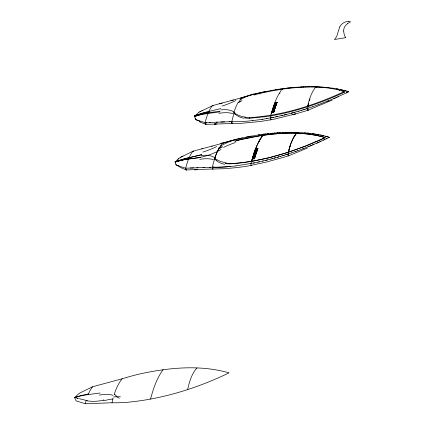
<?xml version="1.0" encoding="UTF-8"?>
<svg xmlns="http://www.w3.org/2000/svg" width="425" height="425" viewBox="0 0 425 425"><rect width="100%" height="100%" fill="white"/><g stroke="black" fill="none" stroke-linecap="round" stroke-linejoin="round"><path stroke-width="0.64" d="M188.541 159.093L187.685 161.373A70.646 26.339 81.5 0 0 185.746 168.204L185.714 168.943A0.861 0.324 80.9 0 0 186.023 169.841L186.07 169.899A1.142 0.43 80.9 0 0 186.272 169.963L186.447 169.713M208.075 113.257L207.113 115.802A70.646 26.339 81.5 0 0 205.174 122.634L205.142 123.372A0.861 0.324 80.9 0 0 205.45 124.27L205.498 124.328A1.142 0.43 80.9 0 0 205.7 124.392L205.923 123.988M185.752 168.311L185.73 168.9A0.877 0.335 80.9 0 0 185.879 169.602A0.765 0.292 80.9 0 0 185.996 169.809L186.086 169.899M205.179 122.74L205.158 123.33A0.877 0.335 80.9 0 0 205.307 124.031A0.765 0.292 80.9 0 0 205.424 124.238L205.514 124.328M270.433 119.855L270.295 119.085A2.125 0.802 80.9 0 1 270.316 118.586L270.374 118.267M308.768 103.19A75.783 28.528 81.2 0 0 307.551 108.423L307.456 109.241A0.728 0.276 80.9 0 0 307.503 109.602L307.567 109.825A0.887 0.335 80.9 0 0 307.806 110.208L307.918 110.261A1.403 0.531 80.9 0 0 308.12 110.192C306.043 110.898 296.374 113.751 292.538 114.729L295.455 113.932L273.647 119.292L260.541 121.497L241.352 123.298L232.172 123.473L231.737 122.613A2.067 0.781 80.9 0 1 231.752 122.182L231.827 121.651A94.578 35.785 80.9 0 1 234.133 113.029L234.212 112.784M275.777 116.907L262.023 119.404L249.703 120.934A120.891 57.683 -21.9 0 1 231.795 121.667L231.896 123.245A0.951 0.361 80.9 0 0 232.114 123.5L232.289 123.516A1.679 0.632 80.9 0 0 232.523 123.245L232.592 123.064M250.968 163.737L250.888 164.151A2.125 0.802 80.9 0 0 250.856 164.661L251.058 165.463L251.573 165.288M77.472 401.296L85.329 403.75L111.988 402.762L113.103 398.156M85.329 403.75L86.179 400.398L87.385 400.701M271.15 115.223L270.985 115.839L265.949 116.615L249.688 118.277A32.406 18.615 -26.5 0 1 244.959 118.017M232.587 123.053L232.518 123.266A1.062 0.404 80.9 0 1 232.427 123.404L232.172 123.473M252.45 158.945C253.773 158.015 255.457 159.242 252.705 158.764L252.53 159.04M254.538 158.488L254.559 158.408M271.665 113.034L271.628 112.774M273.875 112.482L272.563 112.662M271.66 112.673L273.647 112.556M252.694 158.807L252.663 158.525L254.57 158.764L252.726 158.684M271.729 112.806L271.835 112.397L273.711 112.715M273.881 112.078L273.743 112.62L271.798 112.572M271.66 113.39L271.835 112.79M205.902 124.068L205.796 124.297A0.999 0.377 80.9 0 1 205.689 124.371L205.727 124.382M114.198 394.437L114.67 393.013A94.52 35.758 80.9 0 1 122.219 378.765A120.907 57.694 -21.9 0 1 142.051 373.463C169.883 367.604 199.399 364.862 227.2 372.353A132.255 63.107 -21.9 0 1 228.937 372.89A132.223 63.091 -21.9 0 1 226.456 374.106C196.047 388.466 163.381 398.581 129.859 402.05A120.907 57.694 -21.9 0 1 111.977 402.778M255.871 154.344L253.752 154.642L255.813 154.243M275.044 108.221L272.94 108.465M275.113 108.354L275.103 108.035M234.127 113.05C233.553 113.379 234 111.802 234.255 111.265A94.462 35.737 80.9 0 1 237.692 103.206L238.298 102.106L238.553 102.733M273.031 108.54L275.166 108.194M272.967 108.386L273.062 108.694A0.903 0.499 -24.7 0 0 273.429 108.657M272.919 109.262L273.302 108.12M215.082 157.468L214.609 158.892L215.018 157.308A94.462 35.737 80.9 0 1 218.455 149.249L219.061 148.15L218.519 149.409A94.462 35.737 80.9 0 0 215.082 157.468A94.584 35.785 80.9 0 0 212.404 167.216L212.468 168.815A0.951 0.361 80.9 0 0 212.686 169.07L212.861 169.086A1.679 0.632 80.9 0 0 213.058 168.895A1.062 0.404 80.9 0 1 212.999 168.975L186.219 169.947M234.972 141.111A32.406 11.794 -18.9 0 1 240.502 139.501C267.569 133.493 296.358 129.699 323.553 137.062C325.385 137.567 325.295 137.854 323.51 137.19C318.5 135.702 313.337 134.789 308.157 134.151C293.016 132.313 277.674 133.333 262.618 135.453L258.644 142.168A140.027 52.976 80.9 0 0 254.453 152.012L251.558 161.41L240.72 162.929L230.26 163.848A32.406 18.615 -26.5 0 1 225.532 163.588M206.215 123.048L206.343 122.703M257.189 150.535L255.127 150.652L256.121 150.726A0.866 0.452 -23.4 0 0 257.109 150.609M274.948 104.667L274.199 105.145L274.736 104.906M206.231 123.053L206.322 122.772M213.573 167.344L213.786 166.77M276.362 104.662L276.441 104.194L274.3 104.534L275.288 104.608M255.563 150.073L255.468 150.073M255.335 150.099L256.551 149.797L255.494 149.94M256.525 149.812C255.887 149.887 258.883 149.488 256.599 149.621M274.752 103.918L274.619 103.95M275.581 103.732L275.772 103.503C278.131 102.861 274.933 104.375 275.729 103.62M255.383 149.967C256.333 148.41 258.113 150.402 257.481 149.483M255.436 150.153L255.468 149.738M256.562 149.717L256.642 149.839M274.545 103.875L275.724 103.684L274.582 103.774M274.534 103.902L276.776 103.28L276.622 103.769M274.672 103.801L276.84 103.434L276.585 103.546M276.702 103.477L276.595 103.849L276.813 103.509M255.505 149.972L257.667 149.552M256.918 148.787L256.785 149.186L256.897 148.893M256.721 149.032L256.944 148.718L256.822 149.095M257.789 148.994C258.926 147.209 252.678 150.158 257.954 148.49M275.028 102.946L274.991 102.717C278.402 101.277 276.744 103.45 276.978 102.521M276.027 102.839L276.059 102.749M276.93 102.637L277.127 102.372M258.007 148.67L257.8 148.883M77.148 401.195L76.824 401.088A22.243 10.614 -21.9 0 0 76.484 400.993L75.613 400.153A12.022 5.738 -21.9 0 0 75.464 399.67L74.715 397.534L80.676 395.893L88.15 394.581L89.702 391.218A70.646 26.339 81.5 0 1 92.57 386.771L122.219 378.765M208.006 113.427L200.308 114.824L194.554 116.418L195.394 118.793A8.585 4.096 -21.9 0 1 195.458 119.043L196.329 119.882A22.286 10.636 -21.9 0 1 196.663 119.983L198.406 120.525M188.806 158.456L188.95 158.127M194.932 169.596L195.107 169.235M194.921 169.83L195.771 169.532M214.365 124.243L215.204 123.946M188.966 158.084L189.109 157.76M189.152 157.67L190.113 155.672A70.646 26.339 81.5 0 1 192.987 151.22L193.301 151.141A0.887 0.335 80.9 0 1 193.587 151.512M208.813 111.584L209.541 110.102A70.646 26.339 81.5 0 1 212.41 105.65L212.728 105.57A0.887 0.335 80.9 0 1 212.941 105.788M339.692 26.908L337.748 33.139A19.438 15.417 23.1 0 1 334.427 39.509L345.764 37.687M186.4 169.825L186.368 169.867A0.999 0.377 80.9 0 1 186.262 169.942M279.756 93.5L280.001 93.075M288.092 154.009A6.062 2.295 80.9 0 0 288.044 154.333A2.327 0.882 80.9 0 0 288.017 154.891L288.49 155.832A1.403 0.531 80.9 0 0 288.692 155.762L288.888 155.311L288.618 155.794L285.494 156.761L266.746 161.973L247.791 166.069L237.803 167.498L225.075 168.693L212.75 169.044L212.309 168.183A2.067 0.781 80.9 0 1 212.325 167.753L212.404 167.222L209.631 167.312M283.023 88.527L283.204 88.363A2.215 0.839 80.9 0 1 283.417 88.299L283.528 88.336M263.596 134.098L263.734 133.965A2.215 0.839 80.9 0 1 263.989 133.875L264.201 133.992M196.116 114.92L197.37 113.719A12.022 5.738 -21.9 0 0 197.986 113.114L198.847 112.322M238.919 102.101A94.578 35.785 80.9 0 1 242.064 97.644L242.723 97.66M220.777 143.724C221.085 142.513 224.065 143.443 223.056 142.997A2.21 0.834 80.9 0 0 222.827 143.055L222.753 143.108A10.657 4.032 80.9 0 0 222.642 143.209A94.584 35.785 80.9 0 0 218.524 149.398M196.116 114.915L195.596 115.419M175.854 161.288L175.127 161.989L175.291 162.467M77.191 398.103L74.715 397.534L77.531 394.83A12.022 5.738 -21.9 0 0 78.147 394.225L79.911 392.966A22.243 10.614 -21.9 0 0 80.383 392.737L92.57 386.771M195.181 115.818L194.554 116.418L194.299 115.786L203.851 112.614L220.894 108.593M175.753 161.388L177.73 159.487M315.361 87.667L316.019 87.677A75.783 28.528 81.2 0 1 316.768 86.833L317.332 86.891M298.084 132.435L297.314 132.398L297.654 132.228A0.744 0.282 80.9 0 1 297.803 132.345L297.973 132.706M312.731 86.743L316.901 86.711A2.199 0.834 80.9 0 1 317.055 86.673L317.098 86.679A0.744 0.282 80.9 0 1 317.231 86.774L317.278 86.849M297.298 132.398L297.473 132.281A2.199 0.834 80.9 0 1 297.627 132.244L297.851 132.419A0.866 0.329 80.9 0 1 297.973 132.722M214.349 124.02L214.673 123.887M202.89 148.559L192.982 151.226L180.806 157.186A22.243 10.614 -21.9 0 1 180.322 157.42L178.553 158.679A12.022 5.738 -21.9 0 1 177.942 159.29A12.059 5.753 -21.9 0 0 178.564 158.679M270.911 119.797L270.475 119.898M347.581 23.619L348.473 23.024A16.814 13.334 23.1 0 1 350.12 22.153A0.574 0.457 23.1 0 0 349.764 21.298L348.569 21.277M194.942 169.591L195.505 169.373M200.701 111.387L212.728 105.575A0.861 0.324 80.9 0 1 212.941 105.836M193.019 151.204L193.301 151.146A0.861 0.324 80.9 0 1 193.55 151.491M198.99 112.232L199.75 111.849A22.243 10.614 -21.9 0 0 200.223 111.621L200.536 111.467M275.118 104.858L275.177 104.566M181.273 156.958L181.895 156.65M255.669 154.53L255.632 154.546A2.63 1.461 -24.7 0 1 254.867 154.732L254.495 154.801A3.602 1.997 -24.7 0 1 254.293 154.822L254.293 154.822A0.903 0.505 -24.3 0 1 253.863 154.822L253.799 154.493M336.446 88.782L347.039 91.237A132.143 63.054 -21.9 0 1 348.782 91.779L333.62 98.712M312.332 133.631L320.259 134.975L327.617 136.808A132.143 63.054 -21.9 0 1 329.354 137.349L316.758 143.188L303.843 148.452M202.412 110.548L201.785 110.856M182.357 156.427L182.984 156.118M346.295 92.99L347.124 92.586M326.039 138.959L326.868 138.561M323.526 140.138L324.365 139.751M332.185 100.072L308.093 110.218M320.158 141.684L321.002 141.302M337.891 96.868L338.736 96.491M318.463 142.439L319.308 142.062M307.578 148.001L288.665 155.789M336.186 97.612L337.041 97.24M316.742 141.318C289.313 153.186 260.142 161.835 230.196 163.689A32.406 18.615 -26.5 0 1 225.468 163.428M316.8 141.472L325.226 137.753M316.763 143.183L317.613 142.811M334.48 98.345L335.336 97.978M255.707 154.7L255.722 154.695A2.63 1.461 -24.7 0 1 254.931 154.891L254.756 154.859M273.424 108.704L273.445 108.699A3.602 1.992 -24.7 0 0 273.636 108.683L274.035 108.619A2.63 1.456 -24.7 0 0 274.805 108.433L274.879 108.577A2.63 1.456 -24.7 0 1 274.098 108.768L273.753 108.832A3.602 1.992 -24.7 0 1 273.525 108.858L273.487 108.858A0.903 0.499 -24.3 0 1 273.094 108.858M344.399 91.55C324.185 85.282 302.504 86.429 281.791 89.25L278.051 95.508A140.022 52.976 80.9 0 0 273.434 106.367L270.73 115.207L270.985 115.839C287.81 113.077 304.236 108.279 320.222 102.393C327.781 99.599 335.187 96.417 342.534 93.107C345.419 92.257 344.484 91.019 342.13 92.538C312.896 105.83 281.637 115.642 249.433 117.645A32.406 18.615 -26.5 0 1 244.704 117.385M325.162 137.594L306.032 145.956L286.944 152.724L269.137 157.792L251.558 161.41L254.192 152.41A140.022 52.976 80.9 0 1 258.814 141.552L262.554 135.293L240.561 139.671A32.406 11.773 -18.9 0 0 235.041 141.286M333.625 98.712L318.043 104.826M312.487 144.999L313.342 144.643M311.626 145.355L309.905 146.062M327.606 101.187L328.472 100.842M308.178 146.758L309.044 146.413M255.951 150.902L255.027 151.263L255.653 150.896A1.153 0.6 -23.5 0 0 255.882 150.822M302.972 148.782L303.848 148.447M302.983 148.777L297.744 150.71M318.054 104.821L312.8 106.675M297.755 150.705L295.997 151.332M295.12 151.64L296.007 151.327M74.715 397.534L81.09 395.516L88.427 393.917M295.131 151.635L291.619 152.841M312.811 106.67L308.412 108.141M198.688 114.867L194.554 116.418L202.55 113.99M291.63 152.835L286.535 154.503M274.927 104.927L274.199 105.145M306.738 108.688L308.428 108.136M199.553 114.585L200.43 114.309M305.963 108.933L306.77 108.672M305.995 108.922L304.412 109.427M285.759 154.753L286.567 154.493M254.054 154.073L255.855 153.51L254.086 153.622M275.395 107.164L273.222 107.955L275.458 107.323L274.619 107.212M273.679 107.7C278.662 106.792 271.161 108.71 274.433 107.467M273.743 107.86L274.279 107.69M255.701 150.806L254.995 151.018L255.765 150.965M255.792 153.351L254.033 154.137L256.169 153.797L254.511 153.823L256.291 153.446L254.113 153.547L255.855 153.51M254.511 153.823L256.227 153.287M285.791 154.737L284.208 155.237M274.752 104.805L274.848 104.773A1.153 0.595 -23.5 0 0 275.055 104.699M303.636 109.666L304.443 109.411M255.701 151.061L255.717 151.056A1.153 0.6 -23.5 0 0 255.946 150.981M275.931 105.246L273.833 105.825L275.995 105.4M275.14 105.485L274.417 105.889L276.038 105.628L273.934 105.538L275.214 105.331M274.417 105.889L275.007 105.708M256.902 151.321L254.66 151.943L256.966 151.475L254.788 151.587L256.987 151.401M303.663 109.655L302.079 110.144M283.427 155.476L284.235 155.226M282.652 155.715L283.459 155.465M301.304 110.378L302.106 110.133M282.683 155.704L280.319 156.416M301.33 110.367L298.972 111.074M274.136 104.986L274.518 104.874M280.346 156.4L277.987 157.096M201.758 113.911L202.087 113.815M298.196 111.297L298.998 111.063M298.223 111.286L295.864 111.966M278.795 156.857L277.212 157.319M202.534 113.682L202.985 113.56M277.238 157.308L275.682 157.744M295.885 111.956L294.312 112.402M275.66 157.755L271.798 158.807M293.532 112.614L294.334 112.391M274.109 158.185L274.885 157.972M240.205 98.154L242.064 97.638A120.897 57.688 -21.9 0 1 261.896 92.347A120.907 57.694 -21.9 0 0 242.059 97.633L219.204 103.833M284.256 115L293.558 112.604M230.94 100.672L233.426 99.987M211.512 146.242L222.02 143.379M204.106 113.247L205.009 113.007M292.777 112.816L291.226 113.236M201.631 148.909L212.144 146.062M212.41 105.655L222.317 102.988M272.553 158.605L270.247 159.216M272.478 109.921L274.763 109.491L272.568 109.985M274.109 111.286L271.952 112.035L274.173 111.446L272.032 111.382M254.942 157.415L252.721 158.004L255.005 157.574L252.891 157.425L255.027 157.484M103.392 400.015L103.875 399.888M270.231 159.221L267.92 159.811M272.489 110.543C273.174 109.942 276.563 110.351 272.553 110.702M273.907 111.27L271.915 111.78L273.971 111.43M253.321 156.671C257.013 155.805 255.069 156.894 253.385 156.825M254.74 157.399C250.931 158.828 253.061 156.958 254.803 157.558M205.689 112.832L206.375 112.662M255.329 155.444C252.025 156.804 253.263 155.221 255.393 155.603M275.48 106.335C273.307 107.307 272.377 106.356 275.543 106.489M256.307 152.453C249.496 154.217 260.557 151.964 254.437 152.586M267.904 159.816L265.598 160.384M285.786 114.633L286.562 114.437M266.358 160.204L267.134 160.012M285.016 114.819L276.547 116.748M265.588 160.39L257.89 162.153M207.405 112.412L208.436 112.173M201.657 154.642L184.615 158.663L175.063 161.835L185.167 159.55L200.589 157.447L185.103 159.391L175.063 161.835L181.443 159.816L188.78 158.212L189.061 157.563L188.562 159.04L188.78 158.212L175.127 161.989L184.678 158.817L201.721 154.796M282.699 115.372L281.159 115.733M262.501 161.123L263.272 160.942M209.148 112.014L209.743 111.876M203.639 113.735L204.622 113.512M261.896 92.337L276.293 89.585L290.296 87.778M222.642 143.193A120.897 57.688 -21.9 0 1 242.468 137.918L258.538 134.895L274.492 133.025M258.655 161.989L259.42 161.819M262.751 92.145L265.312 91.603M204.733 113.491L205.062 113.422M288.58 155.8L288.416 155.773A0.887 0.335 80.9 0 1 288.139 155.396L288.076 155.173A0.728 0.276 80.9 0 1 288.028 154.812L288.108 153.999A75.783 28.528 81.2 0 1 290.461 145.031A75.666 28.48 81.2 0 1 293.563 137.764M277.312 116.583L275.783 116.907M257.885 162.153L254.825 162.796M245.884 137.174L251.823 136.021M205.827 113.257L207.156 113.002M235.976 165.888L254.825 162.796M272.723 117.528L273.487 117.38M253.295 163.099L254.06 162.95M271.198 117.826L271.957 117.677M254.936 154.833L255.016 154.817A3.602 1.992 -24.7 0 0 255.473 154.711L255.51 154.7A1.493 0.829 -24.7 0 0 255.765 154.615L255.701 154.456A1.493 0.829 -24.7 0 1 255.446 154.541L255.425 154.546A3.602 1.997 -24.7 0 1 254.952 154.657L254.825 154.849M270.406 90.605L272.096 90.297M266.215 118.724L267.054 118.58M254.926 154.902L254.559 154.96A3.602 1.997 -24.7 0 1 254.357 154.982L254.357 154.982M275.458 89.723L276.298 89.59M275.055 102.871L277.19 102.531M274.274 104.603L275.326 104.72M274.364 104.693L276.505 104.348M255.101 150.721L256.158 150.838M255.191 150.811L257.332 150.466M256.604 151.624L256.87 151.752L255.351 151.991M273.259 107.498L273.578 107.451M274.146 107.456L275.485 107.243M274.863 108.136L273.036 108.423L274.561 108.354M254.177 153.707L256.312 153.367M253.969 153.977L255.17 153.792M255.893 153.776L256.195 153.728M253.863 154.551L254.718 154.413M255.728 154.36L255.993 154.317M262.028 119.404L262.863 119.276M277.966 89.33L278.8 89.202M258.543 134.9L259.372 134.773M280.463 88.963L281.292 88.846M261.864 134.417L262.692 134.3M88.15 394.581L100.178 392.992M275.724 104.63L275.804 104.784A1.588 0.823 -23.5 0 0 276.17 104.704L276.308 104.391M275.788 104.789L275.804 104.784A0.892 0.462 -23.5 0 1 275.538 104.805M257.199 150.663L256.955 150.657A1.588 0.829 -23.5 0 1 256.567 150.742L256.551 150.748A0.892 0.462 -23.5 0 1 256.302 150.769M257.237 150.732A0.903 0.468 -23.5 0 1 256.642 150.886L256.615 150.907A0.892 0.462 -23.3 0 1 256.365 150.923M285.164 88.342L282.944 88.623A140.893 53.306 80.9 0 0 282.301 89.516M264.998 134.002L265.737 133.912M235.976 165.888L230.276 166.504A120.891 57.683 -21.9 0 1 212.388 167.238A120.907 57.694 -21.9 0 0 230.286 166.488M273.721 108.593L273.557 108.609A1.647 0.908 -24.5 0 1 273.227 108.619A0.547 0.303 -24.5 0 1 273.068 108.603M273.785 108.752L273.62 108.768A1.647 0.908 -24.6 0 1 273.291 108.779A0.547 0.303 -24.6 0 1 273.132 108.763M254.554 154.716L254.363 154.737A1.647 0.908 -24.7 0 1 254.054 154.748A0.547 0.303 -24.6 0 1 253.9 154.727M254.617 154.875L254.426 154.897A1.647 0.908 -24.6 0 1 254.123 154.902M286.636 88.172L289.568 87.853M267.208 133.742L268.68 133.577M252.131 120.695L252.944 120.604M270.135 133.423L270.863 133.349M290.291 87.778L296.076 87.284M291.019 87.709L292.474 87.577M271.591 133.28L272.313 133.211M215.055 124.286L214.529 124.302M195.622 169.878L195.091 169.888M293.909 87.449L294.626 87.391M274.481 133.02L278.078 132.759M295.343 87.338L300.342 87.019M254.532 152.66L256.53 152.384L254.469 152.506L256.371 152.612M277.35 132.802L280.208 132.627M274.566 109.48L272.627 109.438L274.502 109.321M279.48 132.664L283.725 132.462M300.321 87.013L302.451 86.918M272.122 111.456L274.199 111.355M301.027 86.982L301.729 86.944M282.301 132.515L283.002 132.483M302.43 86.912L303.854 86.865M210.752 122.427L205.19 122.65L198.3 120.498M191.324 167.997L185.762 168.22L178.872 166.069M209.626 122.458L217.419 122.166M190.198 168.029L193.534 167.896M191.882 167.976L197.992 167.737M303.131 86.886L307.317 86.774M220.74 122.033L230.169 121.709M216.298 122.198L224.628 121.901M205.647 124.376L232.172 123.521M283.703 132.457L285.122 132.414M196.871 167.769L204.648 167.492M202.975 167.546L210.742 167.28M229.059 121.741L231.832 121.646M307.971 110.234L307.445 109.326A2.327 0.882 80.9 0 1 307.472 108.763A6.062 2.295 80.9 0 1 307.519 108.439M285.095 132.409L286.508 132.372M305.219 86.817L305.91 86.796M286.482 132.366L287.199 132.356M287.172 132.35L288.58 132.334M307.291 86.764L308.008 86.764M307.976 86.753L309.373 86.748M288.548 132.324L289.946 132.318M308.662 86.748L311.413 86.743M289.234 132.318L291.311 132.313M290.599 132.308L292.666 132.318M311.382 86.732L312.093 86.748M312.056 86.737L313.438 86.758M292.628 132.308L294.679 132.34M293.303 132.313L293.978 132.324M294.647 132.334L295.348 132.356M314.776 86.785L316.104 86.817M295.311 132.345L296.677 132.387M295.975 132.361L297.341 132.409A75.783 28.528 81.2 0 0 293.569 137.758A75.836 28.544 81.2 0 1 296.602 133.232M316.742 86.828L318.251 86.897M298.058 132.425L308.895 133.216M271.873 112.636L272.68 112.668M318.229 86.886L318.989 86.928M318.968 86.918L319.728 86.966M319.706 86.955L320.455 87.003M320.439 86.992L321.188 87.045M321.167 87.035L321.916 87.093M321.895 87.082L322.639 87.141M322.618 87.13L325.507 87.364M304.635 132.807L305.347 132.866M325.492 87.359L326.214 87.433M326.198 87.422L327.622 87.571M307.477 133.062L308.183 133.131M327.611 87.561L329.019 87.72M308.879 133.206L310.287 133.376M329.003 87.715L333.8 88.358M309.581 133.285L313.023 133.732M332.44 88.15L333.115 88.246M313.687 133.822L314.362 133.918M333.79 88.347L338.406 89.149M315.706 134.135L317.018 134.353M317.682 134.481L318.973 134.714M86.179 400.398L79.401 398.735M320.264 134.98L322.155 135.389M340.324 89.542L341.583 89.818M342.21 89.962L343.442 90.265M322.782 135.532L324.015 135.835M339.442 90.674L339.734 90.748M344.053 90.419L345.86 90.902M325.231 136.143L326.432 136.473M196.217 119.845L196.329 119.877A22.243 10.614 -21.9 0 1 196.663 119.978L197.099 120.11M342.077 91.364L342.364 91.449M77.658 398.225L78.46 398.464M346.455 91.067L347.044 91.242A132.255 63.107 -21.9 0 1 348.782 91.779M327.027 136.637L327.617 136.813A132.255 63.107 -21.9 0 1 329.354 137.349M176.035 164.608A12.022 5.738 -21.9 0 0 175.881 164.124L175.966 164.363A8.585 4.096 -21.9 0 1 176.03 164.613L176.901 165.447A22.243 10.614 -21.9 0 1 177.236 165.548L177.783 165.723M178.431 165.925L178.76 166.026M198.294 120.488L197.312 120.179M178.978 166.095L177.671 165.681M198.518 120.562L199.282 120.801M179.308 166.202L179.637 166.308M177.347 165.58L178.213 165.862M343.798 91.885L344.654 92.183M176.572 165.352L176.901 165.452A22.286 10.636 -21.9 0 1 177.236 165.553M199.272 121.608L200.159 121.996M179.844 167.179L185.268 169.564M199.33 121.635L204.696 123.994M275.288 104.853L276.324 104.688L275.251 104.821M195.898 119.738L195.564 119.452M242.686 97.723L242.473 97.437A2.21 0.834 80.9 0 0 242.255 97.484L242.181 97.537A10.657 4.032 80.9 0 0 242.069 97.638M316.019 87.677L315.764 87.045A75.772 28.523 81.2 0 0 307.668 106.006L307.923 106.643A75.831 28.544 81.2 0 1 308.029 106.16M282.046 89.877L281.791 89.25L270.815 91.099L259.733 93.468L259.988 94.1M296.592 133.248L296.528 133.094A75.772 28.523 81.2 0 0 288.432 152.054L288.495 152.214A75.836 28.544 81.2 0 1 290.461 145.031M249.433 117.645L249.688 118.277M208.553 112.147C208.404 110.686 207.389 113.087 207.99 113.47L220.017 111.876L219.762 111.244L205.976 113.082L194.299 115.786L204.696 112.811L208.016 112.168L208.271 112.8M175.435 162.86L175.881 164.124M175.429 162.86L175.265 162.387M195.473 119.122L195.458 119.037A12.022 5.738 -21.9 0 0 195.309 118.554M343.697 31.041L343.915 33.044A17.223 13.658 23.1 0 0 344.213 34.313L344.781 35.992A7.135 5.663 23.1 0 0 345.711 37.708M103.748 400.754A54.65 31.668 -28.9 0 1 112.79 398.979M113.507 396.993A54.198 34.319 -32 0 1 120.392 396.769M187.707 389.539A75.735 28.507 81.2 0 1 196.924 367.954M150.593 399.091A142.194 53.8 80.9 0 1 163.083 369.67M77.472 398.549A15.337 5.334 44.9 0 1 77.94 398.703M99.328 395.091A29.808 14.588 -24.3 0 1 113.119 395.324M114.352 394.294A29.729 17.181 -32.6 0 1 116.179 395.579M103.349 400.212A41.778 24.671 -29.6 0 1 87.279 400.844M119.324 398.241A32.778 18.429 -24.9 0 1 115.717 395.893M339.745 26.934A14.099 11.183 23.1 0 1 348.537 21.192M343.623 31.03A13.467 10.683 23.1 0 1 347.613 23.651M215.624 123.834A9.053 7.177 23.1 0 1 215.183 123.877M216.984 123.872A9.053 7.177 23.1 0 1 215.039 124.222M196.791 169.336A9.053 7.177 23.1 0 1 195.75 169.469M197.864 169.357A9.053 7.177 23.1 0 1 195.601 169.809M271.076 119.616A2.338 0.882 80.9 0 1 270.959 119.76M308.327 109.565A5.323 2.013 80.9 0 1 308.369 109.432M200.233 111.616A22.286 10.636 -21.9 0 1 199.755 111.844M309.889 99.461A75.666 28.48 81.2 0 1 310.064 98.951M270.438 117.975A145.961 55.223 80.9 0 1 271.023 115.696M272.951 109.172A145.961 55.223 80.9 0 1 273.179 108.481M201.36 155.539A29.808 17.032 -33.5 0 1 215.448 158.201M214.439 159.051A29.729 16.963 -30.3 0 1 216.367 160.214M220.995 149.488A29.808 13.233 -22.7 0 1 200.605 157.223M221.542 146.513A29.729 8.766 -21.8 0 1 218.588 148.033M199.681 159.391A29.808 14.588 -24.3 0 1 213.467 159.625M214.705 158.589A29.729 17.181 -32.6 0 1 216.527 159.88M216.617 146.604A29.808 8.622 -22.6 0 1 202.826 152.097M222.801 146.726A29.729 9.685 -21.1 0 1 219.592 148.421M226.249 162.717A32.656 17.776 -21.7 0 1 217.042 159.747M223.635 147.353A32.656 11.634 -18.9 0 1 235.344 142.561M251.01 163.545A145.961 55.223 80.9 0 1 254.453 152.007M258.639 142.168A140.893 53.306 80.9 0 1 263.516 134.194M220.697 145.881A32.656 14.2 -17.9 0 1 234.69 139.921M224.751 164.3A32.656 18.913 -27 0 1 216.043 160.22M222.631 143.204A120.907 57.694 -21.9 0 1 242.462 137.923M251.685 165.128A2.338 0.882 80.9 0 1 251.531 165.33M180.806 157.186A22.286 10.636 -21.9 0 1 180.327 157.415M220.788 109.969A29.808 17.032 -33.5 0 1 234.876 112.63M233.867 113.48A29.729 16.963 -30.3 0 1 235.795 114.644M218.917 113.348A29.808 14.588 -24.3 0 1 232.709 113.581M233.941 112.545A29.729 17.181 -32.6 0 1 235.763 113.836M235.854 100.555A29.808 8.622 -22.6 0 1 222.062 106.053M242.038 100.677A29.729 9.685 -21.1 0 1 238.829 102.377M245.677 117.146A32.656 17.776 -21.7 0 1 236.47 114.176M240.061 101.426A29.729 8.766 -21.8 0 1 239.881 101.522M239.934 99.832A32.656 14.2 -17.9 0 1 253.927 93.877M254.208 95.067A32.406 11.794 -18.9 0 1 259.739 93.457M243.987 118.256A32.656 18.913 -27 0 1 235.28 114.171M309.48 100.725A75.831 28.544 81.2 0 1 309.618 100.3M276.388 104.417A0.866 0.446 -24 0 1 275.288 104.635M275.708 104.608A0.892 0.462 -23.3 0 1 275.474 104.646M276.346 104.46A0.903 0.468 -23.5 0 1 275.751 104.608M254.32 154.944A0.903 0.505 -24.3 0 1 253.927 154.982M254.102 154.897A0.547 0.303 -24.6 0 1 253.964 154.886M257.173 150.763A0.866 0.452 -23.4 0 1 256.19 150.902M274.614 108.418L274.598 108.423A3.602 1.992 -24.7 0 1 274.125 108.529L274.183 108.694A3.602 1.992 -24.7 0 0 274.64 108.593A1.493 0.823 -24.7 0 0 274.933 108.492L274.869 108.327A1.493 0.823 -24.7 0 1 274.614 108.418L274.598 108.423M273.402 110.234C269.902 111.355 277.004 109.448 273.402 110.234M254.278 155.789C250.431 157.112 258.937 154.705 254.278 155.789M254.373 156.32C250.017 157.505 258.368 155.635 254.373 156.32M275.676 106.346L273.45 106.925L275.676 106.346M256.503 152.469L254.283 153.048L256.503 152.469M276.351 104.268L275.31 104.438L276.351 104.268M276.096 105.124L273.96 105.464L276.096 105.124M275.953 105.543L273.812 105.883L275.953 105.543M257.178 150.386L256.137 150.556L257.178 150.386M256.466 151.385L254.766 151.656L256.466 151.385M256.78 151.667L254.639 152.007L256.78 151.667M274.964 107.228L273.323 107.658L274.964 107.228M275.278 107.52L273.137 107.854L275.278 107.52M275.703 106.261L273.636 106.383L275.703 106.261M274.337 109.267C269.572 109.491 276.192 109.57 274.337 109.267M254.91 155.407C250.383 155.693 257.704 155.587 254.91 155.407M272.393 110.612L274.391 110.713L272.393 110.612M254.511 156.697C249.942 156.836 257.555 156.968 254.511 156.697"/></g></svg>
